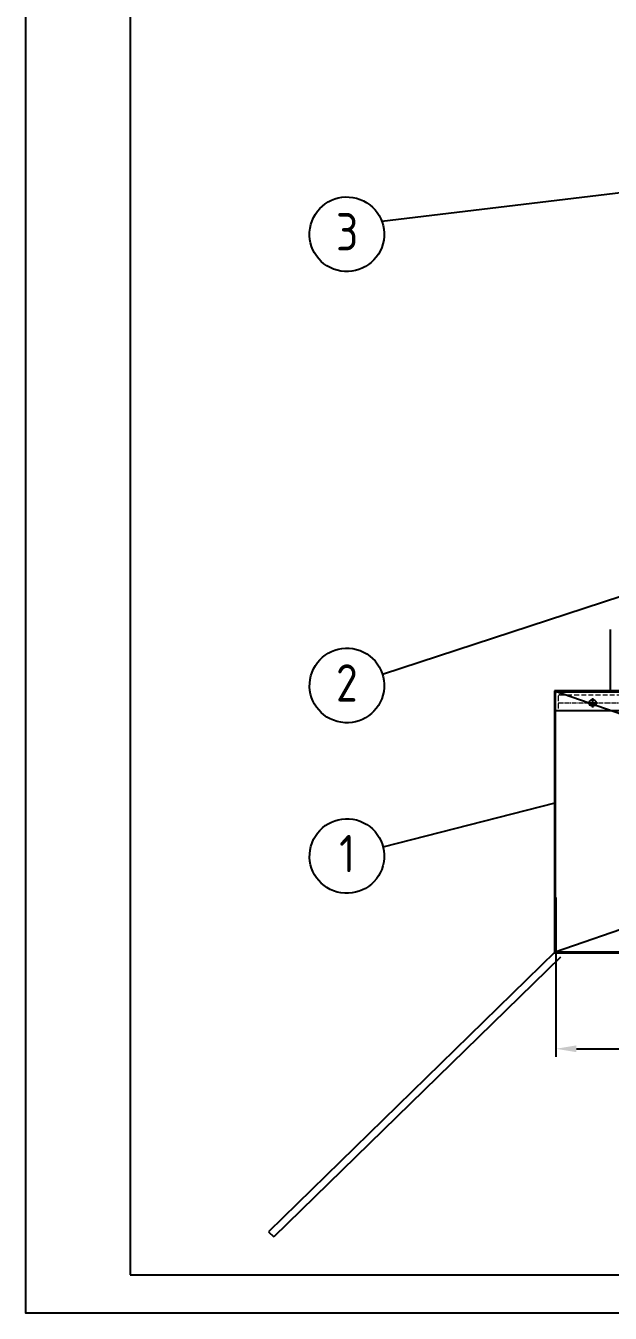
# Model space of a CAD drawing. Header units: millimetres. Extents: x -185079 to -2648, y 85916 to 249201.
# Drawn here: x -56033 to -54465, y 128655 to 132105 of the extents above; entities that cross this region are included whole.
import ezdxf

# ---------------------------------------------------------------- set-up
doc = ezdxf.new("R2010")
doc.units = ezdxf.units.MM
for name, pattern in [('ACAD_ISO04W100', [30, 24, -3, 0, -3]), ('DASHED', [19.049999999999997, 12.7, -6.35]), ('点画线', [18, 12, -2, 2, -2])]:
    doc.linetypes.add(name, pattern=pattern)
for name, color, linetype, lineweight in [('0.3实线', 4, 'Continuous', 30), ('04细虚线', 6, 'DASHED', 20), ('06细中心线', 1, 'ACAD_ISO04W100', 20), ('2细线层', 4, 'Continuous', 35), ('中心线层', 1, '点画线', 18), ('粗实线', 7, 'Continuous', 25)]:
    doc.layers.add(name, color=color, linetype=linetype, lineweight=lineweight)
for name, color, linetype in [('1', 4, 'Continuous'), ('2', 3, 'Continuous'), ('细线', 1, 'Continuous')]:
    doc.layers.add(name, color=color, linetype=linetype)
doc.styles.get("Standard").update_dxf_attribs({"font": 'gbenor.shx', "bigfont": 'gbcbig.shx'})

msp = doc.modelspace()

# ---------------------------------------------------------------- linework, layer by layer
at = {"layer": '0.3实线', "lineweight": -3, "ltscale": 2, "extrusion": (-0.004685415688226644, -0.01745240643729064, 0.9998367168639968), "elevation": -301.6990633298319}
msp.add_lwpolyline([(-86440.78234393008, 111710.6123726612), (-86440.78234393008, 111710.6123726612, 0.4142135623730141), (-86432.20653215217, 111705.6671272325), (-86426.41179334933, 111707.2230842392, 0.4142135623731761), (-86421.46654792062, 111715.7988960172), (-86421.46654792062, 111715.7988960172, 0.4142135623731661), (-86430.0423596985, 111720.7441414459), (-86435.83709850133, 111719.1881844391, 0.4142135623731758)], format="xyb", close=True, dxfattribs=at)
at = {"layer": '04细虚线', "linetype": 'DASHED', "extrusion": (-0.004685415688226634, -0.01745240643729067, 0.9998367168639968)}
for p, q in [((-54604.78618643303, 130307.7435136373, 1716.918860442011), (-54604.78316041629, 130270.7491489165, 1716.273128494023)), ((-54599.78665025403, 130312.7427521131, 1717.029552163105), (-52625.80832470373, 130312.7427521131, 1726.279971615354))]:
    msp.add_line(p, q, dxfattribs=at)
msp.add_arc((-86519.55670341884, 111707.0626843491, -301.6990633298192), 4.999999999942, 105.0300830920473, 195.0300830919608, dxfattribs=at)
msp.add_arc((-86519.55670341884, 111707.0626843491, -301.6990633298192), 4.999999999942, 105.0300830920473, 195.0300830919608, dxfattribs=at)
at = {"layer": '06细中心线', "lineweight": -3, "ltscale": 2, "extrusion": (0.01276775579843763, -0.02213497244183895, 0.9996734603893767)}
for p, q in [((-54525.28566900844, 130290.7461028194, 1716.994720078197), (-54500.28594350754, 130290.7461028194, 1717.111873313409)), ((-54512.78682856094, 130303.2441990089, 1717.271449380934), (-54512.78478395504, 130278.2480066299, 1716.835144010672))]:
    msp.add_line(p, q, dxfattribs=at)
at = {"layer": '1', "lineweight": -3, "ltscale": 3, "transparency": 33554687, "extrusion": (-0.004685415688226634, -0.01745240643729067, 0.9998367168639968)}
for p, q in [((-52610.80930724552, 130322.7412290644, 1726.524785704578), (-54614.78733259151, 130323.0981458592, 1717.140012307496)), ((-54614.78733259151, 130323.0981458592, 1717.140012307496), (-54614.72992005838, 129621.2050638593, 1704.888557510535)), ((-52612.80912171713, 130320.7415336741, 1726.48050901614), (-54612.78719098293, 130321.0984504688, 1717.114480136691)), ((-54612.78719098293, 130321.0984504688, 1717.114480136691), (-54612.73010558682, 129623.2047592496, 1704.932834198973)), ((-54614.72992005838, 129621.2050638593, 1704.888557510535), (-52610.75189471245, 129620.8481470646, 1714.273330907618)), ((-54612.73010558682, 129623.2047592496, 1704.932834198973), (-52612.75203632101, 129622.8478424549, 1714.298863078421))]:
    msp.add_line(p, q, dxfattribs=at)
at = {"layer": '1', "color": 3, "lineweight": -3, "ltscale": 2, "extrusion": (-0.004685415688226648, -0.01745240643729063, 0.9998367168639968), "elevation": 1.311263986281119e-08}
msp.add_lwpolyline([(-89340.74435583597, 116693.2017122206), (-79605.60479144276, 119307.2036772036), (-77739.80294518075, 112358.532017356), (-87474.94250957393, 109744.530052373)], close=True, dxfattribs=at)
at = {"layer": '1', "lineweight": -3, "ltscale": 2, "extrusion": (-0.004685415688226648, -0.01745240643729063, 0.9998367168639968), "elevation": 1.311264075806094e-08}
msp.add_lwpolyline([(-87231.2481748564, 109916.2399077064), (-77857.25883072625, 112433.2686984296), (-79666.37327405855, 119170.8235395233), (-89040.36261818874, 116653.7947488001), (-87231.2481748564, 109916.2399077064)], dxfattribs=at)
at = {"layer": '2', "extrusion": (-0.004685415688226634, -0.01745240643729067, 0.9998367168639968)}
for p, q in [((-55078.07940391595, 131581.3173140727, 1737.165713577565), (-54336.9231391158, 131670.5647448426, 1744.048719062696)), ((-55076.47469123625, 130367.8685652401, 1715.757941000715), (-54338.96147575235, 130608.520342549, 1723.414699837861)), ((-55074.77654309344, 129905.0157035779, 1707.686683368019), (-54612.76277914931, 130022.6532115302, 1711.905156312342))]:
    msp.add_line(p, q, dxfattribs=at)
at = {"layer": '2', "color": 2, "lineweight": -3, "ltscale": 20, "extrusion": (-0.004685415688226634, -0.01745240643729067, 0.9998367168639968)}
for p, q in [((-54465.95101965759, 130487.4403530811, 2022.454455327895), (-54465.96736545168, 130317.8039273805, 2019.493331391556)), ((-54614.78733259149, 130323.0981458593, 1717.1400123075), (-52610.97744984124, 129627.4579382496, 1335.613846042291)), ((-54612.73010558682, 129623.2047592496, 1704.932834198974), (-52610.80930724553, 130322.7412290645, 1726.524785704582))]:
    msp.add_line(p, q, dxfattribs=at)
at = {"layer": '2', "transparency": 33554687, "extrusion": (-0.004685415688226648, -0.01745240643729065, 0.9998367168639968)}
for p, q in [((-54610.96705508396, 129768.8471682768, 1328.709518317603), (-54610.9321262985, 129341.8276380686, 1321.255946533052)), ((-54555.93452944973, 129363.824287362, 1321.897632376347), (-52665.95528158236, 129363.824287362, 1330.75441695829))]:
    msp.add_line(p, q, dxfattribs=at)
at = {"layer": '2', "extrusion": (-0.004685415688226634, -0.01745240643729067, 0.9998367168639968)}
for centre in [(-87393.21948625492, 112755.3134130187, -301.6990633298299), (-87079.62088184143, 111587.4006791877, -301.6990633298346), (-86961.07315831422, 111145.9019163561, -301.699063329828)]:
    msp.add_circle(centre, 99.99999999999955, dxfattribs=at)
at = {"layer": '2', "transparency": 33554687, "extrusion": (-0.004685415688226648, -0.01745240643729065, 0.9998367168639968)}
msp.add_solid([(-86234.83618483425, 110808.6567316677, -680.411019429687), (-86230.08187175798, 110790.9505853257, -680.411019429687), (-86285.57746732209, 110785.5407192679, -680.411019429687)], dxfattribs=at)
at = {"layer": '2细线层', "lineweight": -3, "ltscale": 3}
for p, q in [((-54612.73010558687, 129623.2047592498, 1704.932834199003), (-55382.31431569299, 128873.6649644244, 1688.243013961155)), ((-54598.58696863951, 129609.0647775418, 1704.752294487863), (-55368.17117874569, 128859.5249827165, 1688.062474250016))]:
    msp.add_line(p, q, dxfattribs=at)
at = {"layer": '2细线层', "lineweight": -3, "ltscale": 3, "extrusion": (-0.004685415688226634, -0.01745240643729067, 0.9998367168639968)}
msp.add_line((-55382.31431569302, 128873.6649644245, 1688.243013961155), (-55368.17117874572, 128859.5249827165, 1688.06247425004), dxfattribs=at)
at = {"layer": '中心线层', "extrusion": (-0.004685415688226634, -0.01745240643729067, 0.9998367168639968)}
msp.add_line((-54604.784796101, 130290.7461028197, 1716.622172790233), (-52612.80666819008, 130290.7461028197, 1725.956942571833), dxfattribs=at)
at = {"layer": '粗实线', "extrusion": (-0.004685415688226634, -0.01745240643729067, 0.9998367168639968)}
for p, q in [((-54612.78675286718, 130315.7422951986, 1717.020989125227), (-54612.7830725766, 130270.7491489165, 1716.235639458755)), ((-54607.78721668821, 130320.7415336743, 1717.131680846322), (-52617.80906681731, 130320.7415336744, 1726.457078369106)), ((-54612.78307257663, 130270.7491489165, 1716.235639458756), (-52612.80503250535, 130270.7491489166, 1725.607898275623))]:
    msp.add_line(p, q, dxfattribs=at)
msp.add_arc((-86529.3576311651, 111712.7143934108, -301.6990633298039), 5.000000000009329, 105.0300830911436, 195.0300830919489, dxfattribs=at)
msp.add_arc((-86529.3576311651, 111712.7143934108, -301.6990633298039), 5.000000000009329, 105.0300830911436, 195.0300830919489, dxfattribs=at)

# ---------------------------------------------------------------- texts
at = {"layer": '细线', "color": 3, "linetype": 'ByBlock', "lineweight": -3, "ltscale": 0.5, "extrusion": (-0.00468541568822665, -0.01745240643729063, 0.9998367168639969)}
msp.add_text('3', height=100.0000000000002, rotation=15.03008309191157, dxfattribs=at).set_placement((-87410.169081081, 112705.9665963442, -301.6990633298473))
at = {"layer": '细线', "color": 3, "linetype": 'ByBlock', "lineweight": -3, "ltscale": 0.5, "extrusion": (-0.004685415688226649, -0.01745240643729063, 0.9998367168639968)}
for s, p in [('2', (-87096.58187267509, 111538.0508025483, -301.6990633298485)), ('1', (-86969.97450480313, 111098.71615108, -301.6990633298478))]:
    msp.add_text(s, height=100.0000000000002, rotation=15.03008309191159, dxfattribs=at).set_placement(p)

doc.saveas('drawing.dxf')
